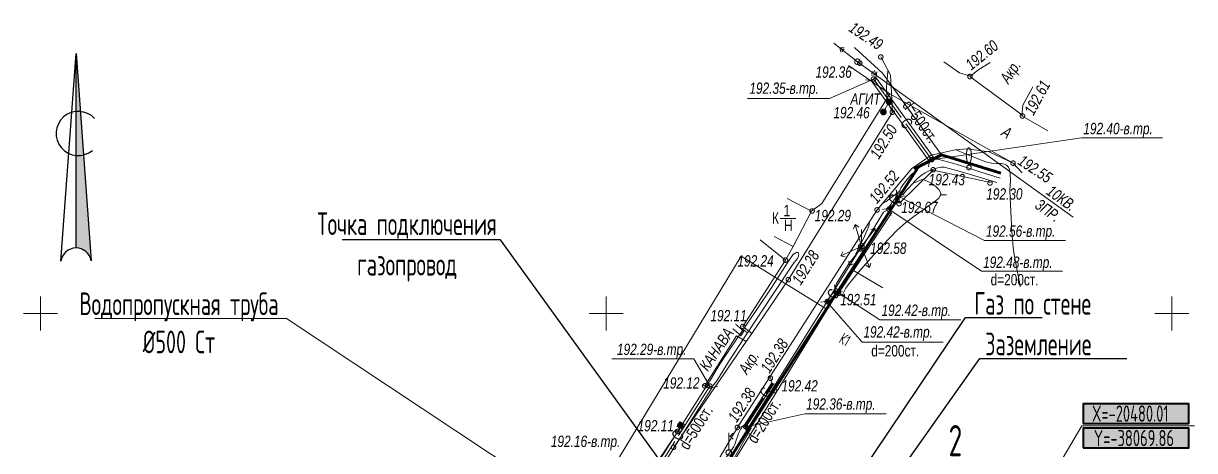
# Model space of a CAD drawing. Header units: millimetres. Extents: x -38151500 to -27467627, y -20617104 to -20349562.
# Drawn here: x -33966476 to -33862962, y -20462126 to -20424352 of the extents above; entities that cross this region are included whole.
import ezdxf
from ezdxf.xclip import XClip

# ---------------------------------------------------------------- set-up
doc = ezdxf.new("R2010")
doc.units = ezdxf.units.MM
doc.header["$MEASUREMENT"] = 0
doc.header["$XCLIPFRAME"] = 0
doc.layers.add('!!! ПОДОСНОВА', color=7, linetype='Continuous')
for name, color, linetype, lineweight in [('Новый_ГП_Сети_Г_ газопровод_Ном._пера__6', 6, 'Continuous', 60), ('Новый_ГП_Сети_координаты_Ном._пера__11', 255, 'Continuous', 40), ('Новый_ГП_Сети_координаты_Ном._пера__250', 7, 'Continuous', 20), ('Новый_ГП_Сети_координаты_Ном._пера__8', 7, 'Continuous', 40), ('Новый_ГП_Сети_текст_Ном._пера__250', 7, 'Continuous', 20), ('Новый_ГП_Сети_текст_Ном._пера__7', 7, 'Continuous', 25), ('Новый_ГП_Текст_Ном._пера__250', 7, 'Continuous', 20), ('Новый_ГТ-север_Ном._пера__7', 7, 'Continuous', 25), ('Чертеж_1_Новофедоровское_снт 28_07$0$tp_Дороги_Ном._пера__253', 252, 'Continuous', 18), ('Чертеж_1_Новофедоровское_снт 28_07$0$tp_Здания_Ном._пера__253', 252, 'Continuous', 18), ('Чертеж_1_Новофедоровское_снт 28_07$0$tp_канавы_Ном._пера__253', 252, 'Continuous', 18), ('Чертеж_1_Новофедоровское_снт 28_07$0$tp_ЛЭП вн_Ном._пера__253', 252, 'Continuous', 18), ('Чертеж_1_Новофедоровское_снт 28_07$0$tp_отметки_новые_Ном._пера__253', 252, 'Continuous', 18), ('Чертеж_1_Новофедоровское_снт 28_07$0$tp_сооружения_Ном._пера__253', 252, 'Continuous', 18), ('Чертеж_1_Новофедоровское_снт 28_07$0$tp_трубы под дорогой_Ном._пера__253', 252, 'Continuous', 18), ('Чертеж_1_Новофедоровское_снт 28_07$0$U_ТЕКСТ_БЕЛЫЙ_Ном._пера__253', 252, 'Continuous', 18), ('Чертеж_1_Новый_ГП_Топография_Ном._пера__253', 252, 'Continuous', 18), ('Чертеж_1_Новый_Новофедоровское_снт 28_07$0$SETKA_Ном._пера__253', 252, 'Continuous', 18), ('Чертеж_1_Новый_Новофедоровское_снт 28_07$0$SETKA_Ном._пера__7', 7, 'Continuous', 18), ('Чертеж_1_Новый_Новофедоровское_снт 28_07$0$tp_Дороги_Ном._пера__253', 252, 'Continuous', 18), ('Чертеж_1_Новый_Новофедоровское_снт 28_07$0$tp_Здания_Ном._пера__253', 252, 'Continuous', 18), ('Чертеж_1_Новый_Новофедоровское_снт 28_07$0$tp_канавы_Ном._пера__253', 252, 'Continuous', 18), ('Чертеж_1_Новый_Новофедоровское_снт 28_07$0$tp_ЛЭП вн_Ном._пера__253', 252, 'Continuous', 18), ('Чертеж_1_Новый_Новофедоровское_снт 28_07$0$tp_ЛЭП нн_Ном._пера__253', 252, 'Continuous', 18), ('Чертеж_1_Новый_Новофедоровское_снт 28_07$0$tp_ЛЭП нн_Ном._пера__7', 7, 'Continuous', 18), ('Чертеж_1_Новый_Новофедоровское_снт 28_07$0$tp_Ограждения ДЕР_Ном._пера__253', 252, 'Continuous', 18), ('Чертеж_1_Новый_Новофедоровское_снт 28_07$0$tp_Ограждения мет_Ном._пера__253', 252, 'Continuous', 18), ('Чертеж_1_Новый_Новофедоровское_снт 28_07$0$tp_Ограждения рабица_Ном._пера__253', 252, 'Continuous', 18), ('Чертеж_1_Новый_Новофедоровское_снт 28_07$0$tp_Ограждения_Ном._пера__253', 252, 'Continuous', 18), ('Чертеж_1_Новый_Новофедоровское_снт 28_07$0$tp_Ограждения_Ном._пера__7', 7, 'Continuous', 18), ('Чертеж_1_Новый_Новофедоровское_снт 28_07$0$tp_отметки_новые_Ном._пера__253', 252, 'Continuous', 18), ('Чертеж_1_Новый_Новофедоровское_снт 28_07$0$tp_отметки_новые_Ном._пера__7', 7, 'Continuous', 18), ('Чертеж_1_Новый_Новофедоровское_снт 28_07$0$tp_растительность_Ном._пера__7', 7, 'Continuous', 18), ('Чертеж_1_Новый_Новофедоровское_снт 28_07$0$tp_рельеф_Ном._пера__253', 252, 'Continuous', 18), ('Чертеж_1_Новый_Новофедоровское_снт 28_07$0$tp_сооружения_Ном._пера__253', 252, 'Continuous', 18), ('Чертеж_1_Новый_Новофедоровское_снт 28_07$0$tp_сооружения_Ном._пера__7', 7, 'Continuous', 18), ('Чертеж_1_Новый_Новофедоровское_снт 28_07$0$tp_трубы под дорогой_Ном._пера__253', 252, 'Continuous', 18), ('Чертеж_1_Новый_Новофедоровское_снт 28_07$0$U_Водосток_Ном._пера__253', 252, 'Continuous', 18), ('Чертеж_1_Новый_Новофедоровское_снт 28_07$0$U_Газопровод_Ном._пера__253', 252, 'Continuous', 18)]:
    doc.layers.add(name, color=color, linetype=linetype, lineweight=lineweight)
doc.styles.add('РЎР“Р•РќР•Р\xa0РР\xa0_РЎРўРР›Р¬_1', font='arial.ttf', dxfattribs={"width": 0.75})
doc.styles.add('РЎР“Р•РќР•Р\xa0РР\xa0_РЎРўРР›Р¬_3', font='arial.ttf', dxfattribs={"width": 0.749999})
doc.styles.add('РЎР“Р•РќР•Р\xa0РР\xa0_РЎРўРР›Р¬_6', font='', dxfattribs={"width": 0.8})
doc.styles.get('РЎР“Р•РќР•Р\xa0РР\xa0_РЎРўРР›Р¬_6').set_extended_font_data('GOST_type_A')

# ---------------------------------------------------------------- blocks, each defined once
blk = doc.blocks.new('Чертеж_4_1', base_point=(4185024, 0))
at = {"layer": 'Чертеж_1_Новый_Новофедоровское_снт 28_07$0$tp_ЛЭП вн_Ном._пера__253', "linetype": 'Continuous', "lineweight": 18}
blk.add_hatch(color=252, dxfattribs=at).paths.add_polyline_path([(-33892730, -20427742, 1), (-33892780, -20427742, 1)])
at = {"layer": 'Чертеж_1_Новый_ГП_Топография_Ном._пера__253', "color": 252, "lineweight": 18, "flags": 128}
blk.add_lwpolyline([(-33937176, -20517064), (-33937136, -20517000), (-33926649, -20499900), (-33900479, -20516708), (-33888918, -20500671), (-33879002, -20487867), (-33880756, -20480650), (-33882761, -20473503), (-33888254, -20475465), (-33891109, -20474628), (-33905380, -20465849), (-33895431, -20449640), (-33903040, -20444942), (-33944071, -20512686)], close=True, dxfattribs=at)
at = {"layer": 'Чертеж_1_Новый_Новофедоровское_снт 28_07$0$SETKA_Ном._пера__253', "color": 252, "lineweight": 18, "flags": 128}
for points in [[(-33914976, -20451500), (-33914976, -20448500)], [(-33916476, -20450000), (-33913476, -20450000)]]:
    blk.add_lwpolyline(points, dxfattribs=at)
at = {"layer": 'Чертеж_1_Новый_Новофедоровское_снт 28_07$0$SETKA_Ном._пера__7', "color": 7, "lineweight": 18, "flags": 128}
for points in [[(-33964976, -20451500), (-33964976, -20448500)], [(-33864976, -20451500), (-33864976, -20448500)], [(-33966476, -20450000), (-33963476, -20450000)], [(-33866476, -20450000), (-33863476, -20450000)]]:
    blk.add_lwpolyline(points, dxfattribs=at)
at = {"layer": 'Чертеж_1_Новый_Новофедоровское_снт 28_07$0$tp_Дороги_Ном._пера__253', "color": 252, "lineweight": 18, "flags": 128}
for points in [[(-33890695, -20427321), (-33889844, -20428916), (-33889751, -20430450), (-33889679, -20431568), (-33889676, -20432208), (-33898866, -20447009), (-33902105, -20451763), (-33902889, -20451152)], [(-33881040, -20427811), (-33882108, -20428474), (-33882774, -20429012), (-33883729, -20428732), (-33885129, -20427737)], [(-33878133, -20432497), (-33882816, -20429054)], [(-33875919, -20433852), (-33878231, -20432514), (-33878129, -20431568), (-33877245, -20429947)], [(-33879003, -20436711), (-33889904, -20430567)], [(-33905975, -20466094), (-33906109, -20465239), (-33905943, -20464466), (-33903333, -20460039), (-33891028, -20440842), (-33887966, -20437186), (-33886232, -20435998), (-33884116, -20435528), (-33883104, -20435446), (-33881113, -20435694), (-33879003, -20436711), (-33878203, -20437573)], [(-33903443, -20451967), (-33902610, -20452488), (-33908966, -20461790), (-33914648, -20471714), (-33915844, -20471463)], [(-33902105, -20451763), (-33902610, -20452488)]]:
    blk.add_lwpolyline(points, dxfattribs=at)
at = {"layer": 'Чертеж_1_Новый_Новофедоровское_снт 28_07$0$tp_Здания_Ном._пера__253', "color": 252, "lineweight": 18, "flags": 128}
for points in [[(-33898984, -20439829), (-33896818, -20440942), (-33898428, -20444076), (-33900128, -20443202)], [(-33899595, -20441615), (-33898198, -20441615)]]:
    blk.add_lwpolyline(points, dxfattribs=at)
at = {"layer": 'Чертеж_1_Новый_Новофедоровское_снт 28_07$0$tp_канавы_Ном._пера__253', "color": 252, "lineweight": 18, "flags": 128}
for points in [[(-33880158, -20438040), (-33881935, -20437469), (-33882908, -20437143), (-33883565, -20436934), (-33884226, -20436741), (-33885555, -20436383), (-33885712, -20436352), (-33885873, -20436342), (-33886034, -20436358), (-33886191, -20436403), (-33886411, -20436500), (-33886620, -20436611), (-33886819, -20436734), (-33887010, -20436868), (-33887375, -20437164), (-33887728, -20437488), (-33887998, -20437750), (-33888249, -20438015), (-33888488, -20438297), (-33888723, -20438611), (-33888826, -20438767), (-33888915, -20438923), (-33888981, -20439081), (-33889018, -20439238), (-33889015, -20439303), (-33888993, -20439370), (-33888957, -20439435), (-33888910, -20439491), (-33888880, -20439514), (-33888849, -20439525), (-33888786, -20439516), (-33888722, -20439473), (-33888658, -20439407), (-33888410, -20439090), (-33888165, -20438827), (-33887931, -20438558), (-33887693, -20438293), (-33887434, -20438040), (-33887276, -20437909), (-33887114, -20437790), (-33886946, -20437680), (-33886773, -20437579), (-33886411, -20437400), (-33886028, -20437245), (-33885763, -20437156), (-33885495, -20437091), (-33885361, -20437073), (-33885228, -20437068), (-33885096, -20437076), (-33884965, -20437101), (-33884015, -20437358), (-33883068, -20437635), (-33880453, -20438427)], [(-33903919, -20462879), (-33902710, -20460634), (-33902499, -20460211), (-33902491, -20460178), (-33902497, -20460146), (-33902536, -20460084), (-33902666, -20459969), (-33902727, -20459935), (-33902796, -20459927), (-33902862, -20459942), (-33902913, -20459980), (-33903066, -20460198), (-33903189, -20460432), (-33903269, -20460623), (-33903338, -20460818), (-33903465, -20461213), (-33903532, -20461407), (-33903608, -20461597), (-33903698, -20461779), (-33903806, -20461951), (-33904654, -20463139)]]:
    blk.add_lwpolyline(points, dxfattribs=at)
for points in [[(-33890470, -20441052), (-33889978, -20440788), (-33889902, -20441006), (-33890062, -20441341), (-33893346, -20446173), (-33894359, -20447987), (-33894661, -20448067), (-33894792, -20447858), (-33894599, -20447342), (-33893503, -20445565), (-33892214, -20443953)], [(-33898983, -20445565), (-33898458, -20444819), (-33898412, -20444767), (-33898351, -20444718), (-33898208, -20444639), (-33898135, -20444616), (-33898069, -20444607), (-33898015, -20444615), (-33897979, -20444644), (-33897960, -20444689), (-33897952, -20444745), (-33897964, -20444876), (-33898007, -20445014), (-33898071, -20445132), (-33898345, -20445502), (-33898614, -20445878), (-33901392, -20450066), (-33902774, -20452166), (-33904145, -20454273), (-33905103, -20455811), (-33905288, -20456083), (-33905499, -20456345), (-33905556, -20456397), (-33905625, -20456437), (-33905698, -20456458), (-33905767, -20456451), (-33905822, -20456426), (-33905878, -20456388), (-33905921, -20456342), (-33905941, -20456290), (-33905929, -20456181), (-33905885, -20456071), (-33905759, -20455859), (-33905161, -20454873), (-33904857, -20454385), (-33904541, -20453904), (-33903087, -20451771), (-33901658, -20449657), (-33900282, -20447582)]]:
    blk.add_lwpolyline(points, close=True, dxfattribs=at)
at = {"layer": 'Чертеж_1_Новый_Новофедоровское_снт 28_07$0$tp_ЛЭП вн_Ном._пера__253', "color": 252, "lineweight": 18}
blk.add_line((-33892755, -20427742), (-33892755, -20427742), dxfattribs=at)
at = {"layer": 'Чертеж_1_Новый_Новофедоровское_снт 28_07$0$tp_ЛЭП вн_Ном._пера__253', "color": 252, "lineweight": 18, "flags": 128}
for points in [[(-33894857, -20426086), (-33892755, -20427742), (-33873689, -20441496)], [(-33894326, -20426504), (-33894225, -20426891)], [(-33894326, -20426504), (-33893926, -20426512)], [(-33894129, -20426659), (-33894079, -20426852)], [(-33894129, -20426659), (-33893930, -20426663)], [(-33891335, -20428765), (-33891535, -20428770)], [(-33891133, -20428912), (-33891533, -20428921)], [(-33891335, -20428765), (-33891394, -20428574)], [(-33891133, -20428912), (-33891250, -20428529)]]:
    blk.add_lwpolyline(points, dxfattribs=at)
at = {"layer": 'Чертеж_1_Новый_Новофедоровское_снт 28_07$0$tp_ЛЭП вн_Ном._пера__253', "color": 252, "lineweight": 18}
blk.add_circle((-33892755, -20427742), 250, dxfattribs=at)
at = {"layer": 'Чертеж_1_Новый_Новофедоровское_снт 28_07$0$tp_ЛЭП нн_Ном._пера__253', "color": 252, "lineweight": 18, "flags": 128}
for points in [[(-33939176, -20518699), (-33938064, -20517036), (-33917451, -20484194), (-33892414, -20444066), (-33891205, -20442473)], [(-33894230, -20444904), (-33892414, -20444066), (-33892951, -20442139)], [(-33892951, -20442139), (-33893098, -20442511)], [(-33892951, -20442139), (-33892632, -20442382)], [(-33891205, -20442473), (-33891590, -20442581)], [(-33891205, -20442473), (-33891205, -20442873)], [(-33894230, -20444904), (-33894041, -20444551)], [(-33894230, -20444904), (-33893839, -20444989)], [(-33892414, -20444066), (-33891693, -20445932)], [(-33893473, -20445763), (-33893509, -20445364)], [(-33893473, -20445763), (-33893099, -20445620)], [(-33891693, -20445932), (-33892033, -20445721)], [(-33891693, -20445932), (-33891583, -20445547)]]:
    blk.add_lwpolyline(points, dxfattribs=at)
at = {"layer": 'Чертеж_1_Новый_Новофедоровское_снт 28_07$0$tp_ЛЭП нн_Ном._пера__7', "color": 7, "lineweight": 18}
blk.add_line((-33892414, -20443816), (-33892414, -20442566), dxfattribs=at)
for radius in [250, 50]:
    blk.add_circle((-33892414, -20444066), radius, dxfattribs=at)
at = {"layer": 'Чертеж_1_Новый_Новофедоровское_снт 28_07$0$tp_Ограждения ДЕР_Ном._пера__253', "color": 252, "lineweight": 18, "flags": 128}
for points in [[(-33896818, -20440942), (-33895899, -20440264), (-33889904, -20430567)], [(-33902889, -20451152), (-33899121, -20445277), (-33898428, -20444076)], [(-33906251, -20456402), (-33903443, -20451967)], [(-33911383, -20464494), (-33908649, -20460426)]]:
    blk.add_lwpolyline(points, dxfattribs=at)
at = {"layer": 'Чертеж_1_Новый_Новофедоровское_снт 28_07$0$tp_Ограждения мет_Ном._пера__253', "color": 252, "lineweight": 18, "flags": 128}
for points in [[(-33889904, -20430567), (-33893565, -20428087)], [(-33899121, -20445277), (-33901365, -20443500)], [(-33894422, -20448221), (-33893116, -20446195), (-33890517, -20447741)], [(-33900049, -20456785), (-33895110, -20449143)], [(-33902143, -20460137), (-33905381, -20465851)]]:
    blk.add_lwpolyline(points, dxfattribs=at)
at = {"layer": 'Чертеж_1_Новый_Новофедоровское_снт 28_07$0$tp_Ограждения рабица_Ном._пера__253', "color": 252, "lineweight": 18, "flags": 128}
for points in [[(-33889043, -20440248), (-33886070, -20437337), (-33881005, -20438430)], [(-33893116, -20446195), (-33889713, -20441085)]]:
    blk.add_lwpolyline(points, dxfattribs=at)
at = {"layer": 'Чертеж_1_Новый_Новофедоровское_снт 28_07$0$tp_Ограждения_Ном._пера__253', "color": 252, "lineweight": 18, "flags": 128}
for points in [[(-33906462, -20456269), (-33906039, -20456535)], [(-33908860, -20460293), (-33908437, -20460559)], [(-33908713, -20459971), (-33908290, -20460237)], [(-33908482, -20459551), (-33908059, -20459817)]]:
    blk.add_lwpolyline(points, dxfattribs=at)
at = {"layer": 'Чертеж_1_Новый_Новофедоровское_снт 28_07$0$tp_Ограждения_Ном._пера__7', "color": 7, "lineweight": 18}
for p, q in [((-33908652, -20459894), (-33908153, -20459894)), ((-33908651, -20459924), (-33908156, -20459924)), ((-33908650, -20459864), (-33908156, -20459864)), ((-33908646, -20459954), (-33908160, -20459954)), ((-33908645, -20459834), (-33908162, -20459834)), ((-33908636, -20459984), (-33908169, -20459984)), ((-33908634, -20459804), (-33908171, -20459804)), ((-33908622, -20460014), (-33908184, -20460014)), ((-33908620, -20459774), (-33908185, -20459774)), ((-33908604, -20460044), (-33908203, -20460044)), ((-33908601, -20459744), (-33908206, -20459744)), ((-33908578, -20460074), (-33908229, -20460074)), ((-33908574, -20459714), (-33908233, -20459714)), ((-33908541, -20460104), (-33908266, -20460104)), ((-33908535, -20459684), (-33908272, -20459684)), ((-33908477, -20460134), (-33908327, -20460134)), ((-33908464, -20459654), (-33908344, -20459654))]:
    blk.add_line(p, q, dxfattribs=at)
blk.add_circle((-33908403, -20459896), 250, dxfattribs=at)
at = {"layer": 'Чертеж_1_Новый_Новофедоровское_снт 28_07$0$tp_отметки_новые_Ном._пера__253', "color": 252, "lineweight": 18, "flags": 128}
for points in [[(-33902480, -20430993), (-33895238, -20430993), (-33891336, -20429270)], [(-33865789, -20434463), (-33872949, -20434463), (-33886216, -20436422)], [(-33874380, -20443536), (-33881540, -20443536), (-33889156, -20439623)], [(-33874643, -20446257), (-33881803, -20446257), (-33889978, -20440788)], [(-33883634, -20450564), (-33890794, -20450564), (-33894661, -20448017)], [(-33885194, -20452546), (-33892354, -20452546), (-33895437, -20449011)], [(-33914461, -20454011), (-33907219, -20454011), (-33905802, -20456416)], [(-33890236, -20458862), (-33897396, -20458862), (-33902723, -20460053)]]:
    blk.add_lwpolyline(points, dxfattribs=at)
at = {"layer": 'Чертеж_1_Новый_Новофедоровское_снт 28_07$0$tp_отметки_новые_Ном._пера__7', "color": 7, "lineweight": 18}
for centre in [(-33890696, -20427320), (-33892556, -20427870), (-33891336, -20429270), (-33882816, -20429050), (-33890466, -20432180), (-33889676, -20432210), (-33878176, -20432540), (-33886196, -20436400), (-33879006, -20436710), (-33886066, -20437290), (-33881046, -20438470), (-33889156, -20439620), (-33896766, -20440940), (-33891026, -20440840), (-33889976, -20440790), (-33889086, -20440290), (-33892516, -20444290), (-33899116, -20445280), (-33898866, -20447010), (-33894656, -20448020), (-33894426, -20448220), (-33895436, -20448960), (-33902886, -20451150), (-33906256, -20456400), (-33905806, -20456420), (-33900456, -20455720), (-33900096, -20456830), (-33908646, -20460430), (-33903376, -20460080), (-33902636, -20460000), (-33909006, -20461830)]:
    blk.add_circle(centre, 200, dxfattribs=at)
at = {"layer": 'Чертеж_1_Новый_Новофедоровское_снт 28_07$0$tp_растительность_Ном._пера__7', "color": 7, "lineweight": 18}
blk.add_line((-33882908, -20436709), (-33882908, -20436893), dxfattribs=at)
blk.add_circle((-33882908, -20437093), 200, dxfattribs=at)
blk.add_ellipse((-33882907, -20436026), major_axis=(0, 683), ratio=0.3235725, dxfattribs=at)
at = {"layer": 'Чертеж_1_Новый_Новофедоровское_снт 28_07$0$tp_рельеф_Ном._пера__253', "color": 252, "lineweight": 18, "flags": 128}
for points in [[(-33889676, -20432209), (-33890003, -20431517), (-33890160, -20430780), (-33890193, -20430030), (-33890146, -20429295), (-33890064, -20428605), (-33890055, -20428521)], [(-33878368, -20447635), (-33878383, -20447555), (-33878415, -20447383), (-33878471, -20447092), (-33878556, -20446657), (-33878672, -20446057), (-33878790, -20445422), (-33878898, -20444783), (-33878987, -20444169), (-33879061, -20443458), (-33879107, -20442780), (-33879138, -20442190), (-33879284, -20439145), (-33879238, -20438274), (-33879254, -20437661), (-33879310, -20437300), (-33879373, -20437126), (-33879414, -20437062), (-33879468, -20437000), (-33879583, -20436901), (-33879774, -20436807), (-33880061, -20436753), (-33880465, -20436743), (-33880915, -20436721), (-33881403, -20436607), (-33881875, -20436424), (-33882671, -20436103), (-33883700, -20435671), (-33884036, -20435522)], [(-33894364, -20447988), (-33894395, -20448064), (-33894451, -20448198), (-33894456, -20448269), (-33894414, -20448342), (-33894363, -20448371), (-33894266, -20448397), (-33894171, -20448400), (-33894093, -20448340), (-33893789, -20447756), (-33893588, -20447472), (-33893197, -20446984), (-33892660, -20446344), (-33892017, -20445601), (-33891312, -20444807), (-33890585, -20444013), (-33889880, -20443269), (-33889239, -20442627), (-33888525, -20441999), (-33887781, -20441428), (-33887058, -20440915), (-33886406, -20440460), (-33885877, -20440065), (-33885576, -20439791), (-33885440, -20439612), (-33885397, -20439504), (-33885392, -20439454), (-33885398, -20439385), (-33885441, -20439245), (-33885575, -20439034), (-33885846, -20438765), (-33886260, -20438471), (-33886587, -20438293), (-33886795, -20438205), (-33886904, -20438173), (-33886947, -20438165), (-33887011, -20438163), (-33887139, -20438189), (-33887504, -20438349), (-33887867, -20438484)], [(-33889000, -20439144), (-33889254, -20439351), (-33889795, -20439784), (-33890221, -20440100), (-33890553, -20440276)], [(-33885397, -20439504), (-33884897, -20439496)], [(-33891684, -20441865), (-33891752, -20442276), (-33891891, -20442635), (-33892127, -20443153), (-33892426, -20443775), (-33892754, -20444442), (-33892996, -20444931)]]:
    blk.add_lwpolyline(points, dxfattribs=at)
at = {"layer": 'Чертеж_1_Новый_Новофедоровское_снт 28_07$0$tp_сооружения_Ном._пера__253', "color": 252, "lineweight": 18, "flags": 128}
blk.add_lwpolyline([(-33889959, -20431289), (-33890463, -20432183)], dxfattribs=at)
at = {"layer": 'Чертеж_1_Новый_Новофедоровское_снт 28_07$0$tp_сооружения_Ном._пера__7', "color": 7, "lineweight": 18}
for p, q in [((-33890199, -20431350), (-33890199, -20431230)), ((-33890169, -20431422), (-33890169, -20431158)), ((-33890139, -20431460), (-33890139, -20431120)), ((-33890109, -20431488), (-33890109, -20431092)), ((-33890079, -20431506), (-33890079, -20431072)), ((-33890049, -20431520), (-33890049, -20431058)), ((-33890019, -20431532), (-33890019, -20431048)), ((-33889989, -20431536), (-33889989, -20431042)), ((-33889959, -20431538), (-33889959, -20431040)), ((-33889929, -20431538), (-33889929, -20431042)), ((-33889899, -20431532), (-33889899, -20431046)), ((-33889869, -20431522), (-33889869, -20431056)), ((-33889839, -20431508), (-33889839, -20431070)), ((-33889809, -20431490), (-33889809, -20431090)), ((-33889779, -20431464), (-33889779, -20431116)), ((-33889749, -20431428), (-33889749, -20431152)), ((-33889719, -20431364), (-33889719, -20431214)), ((-33890705, -20432244), (-33890705, -20432124)), ((-33890675, -20432315), (-33890675, -20432052)), ((-33890645, -20432354), (-33890645, -20432013)), ((-33890615, -20432381), (-33890615, -20431986)), ((-33890585, -20432400), (-33890585, -20431965)), ((-33890555, -20432414), (-33890555, -20431951)), ((-33890525, -20432425), (-33890525, -20431942)), ((-33890495, -20432430), (-33890495, -20431936)), ((-33890465, -20432432), (-33890465, -20431933)), ((-33890435, -20432431), (-33890435, -20431936)), ((-33890405, -20432426), (-33890405, -20431940)), ((-33890375, -20432416), (-33890375, -20431949)), ((-33890345, -20432402), (-33890345, -20431964)), ((-33890315, -20432384), (-33890315, -20431983)), ((-33890285, -20432358), (-33890285, -20432009)), ((-33890255, -20432321), (-33890255, -20432046)), ((-33890225, -20432257), (-33890225, -20432107)), ((-33904130, -20462044), (-33904130, -20460544)), ((-33904007, -20460853), (-33903742, -20461118)), ((-33904281, -20462096), (-33903978, -20462096))]:
    blk.add_line(p, q, dxfattribs=at)
at = {"layer": 'Чертеж_1_Новый_Новофедоровское_снт 28_07$0$tp_сооружения_Ном._пера__7', "color": 7, "lineweight": 18, "flags": 128}
blk.add_lwpolyline([(-33904130, -20460853), (-33904007, -20460853), (-33903742, -20460589)], dxfattribs=at)
at = {"layer": 'Чертеж_1_Новый_Новофедоровское_снт 28_07$0$tp_сооружения_Ном._пера__7', "color": 7, "lineweight": 18}
for centre in [(-33889957, -20431290), (-33890463, -20432183), (-33904130, -20462294)]:
    blk.add_circle(centre, 250, dxfattribs=at)
at = {"layer": 'Чертеж_1_Новый_Новофедоровское_снт 28_07$0$tp_трубы под дорогой_Ном._пера__253', "color": 252, "lineweight": 18, "flags": 128}
for points in [[(-33892035, -20429333), (-33891542, -20429413), (-33891136, -20429121), (-33891056, -20428627)], [(-33891542, -20429413), (-33886394, -20436549)], [(-33891136, -20429121), (-33885988, -20436257)], [(-33885494, -20436337), (-33885988, -20436257), (-33886394, -20436549), (-33886473, -20437043)], [(-33890060, -20440730), (-33889238, -20439565)], [(-33889896, -20440846), (-33889074, -20439681)], [(-33889323, -20439073), (-33889238, -20439565), (-33889074, -20439681), (-33888582, -20439595)], [(-33889811, -20441338), (-33889896, -20440846), (-33890060, -20440730), (-33890552, -20440816)], [(-33895516, -20448949), (-33894740, -20447955)], [(-33895358, -20449073), (-33894582, -20448079)], [(-33894801, -20447459), (-33894740, -20447955), (-33894582, -20448079), (-33894086, -20448017)], [(-33895297, -20449569), (-33895358, -20449073), (-33895516, -20448949), (-33896012, -20449011)], [(-33911965, -20465693), (-33906013, -20456282)], [(-33906122, -20455795), (-33906013, -20456283), (-33905590, -20456550), (-33905103, -20456441)], [(-33902824, -20459988), (-33900338, -20456148)], [(-33902656, -20460097), (-33900170, -20456256)], [(-33900442, -20455659), (-33900338, -20456148), (-33900170, -20456256), (-33899681, -20456152)], [(-33911543, -20465961), (-33905591, -20456550)], [(-33902552, -20460586), (-33902656, -20460097), (-33902824, -20459988), (-33903313, -20460093)]]:
    blk.add_lwpolyline(points, dxfattribs=at)
at = {"layer": 'Чертеж_1_Новый_Новофедоровское_снт 28_07$0$U_Водосток_Ном._пера__253', "color": 252, "lineweight": 18, "flags": 128}
for points in [[(-33891339, -20429267), (-33888887, -20432666)], [(-33888481, -20433228), (-33886191, -20436403)], [(-33889386, -20439949), (-33889156, -20439623)], [(-33889978, -20440788), (-33889743, -20440455)], [(-33894848, -20448256), (-33894661, -20448017)], [(-33895437, -20449011), (-33895236, -20448753)], [(-33908576, -20460802), (-33905802, -20456416)], [(-33900815, -20457069), (-33900254, -20456202)], [(-33902740, -20460043), (-33901084, -20457484)], [(-33911754, -20465827), (-33908907, -20461325)]]:
    blk.add_lwpolyline(points, dxfattribs=at)
at = {"layer": 'Чертеж_1_Новый_Новофедоровское_снт 28_07$0$U_Газопровод_Ном._пера__253', "color": 252, "lineweight": 18, "flags": 128}
for points in [[(-33885329, -20435962), (-33890542, -20428760), (-33893029, -20426495)], [(-33938494, -20516227), (-33916046, -20481445), (-33895495, -20449601), (-33887378, -20437023), (-33887659, -20437169), (-33885329, -20435962), (-33880098, -20437583)]]:
    blk.add_lwpolyline(points, dxfattribs=at)
at = {"layer": 'Чертеж_1_Новофедоровское_снт 28_07$0$tp_Дороги_Ном._пера__253', "color": 252, "lineweight": 18, "char_height": 1000, "attachment_point": 7, "style": 'РЎР“Р•РќР•Р\xa0РР\xa0_РЎРўРР›Р¬_1'}
for s, insert, rotation in [('\\A1;{\\pql;\\fArial|b0|i1|c204|p0;\\W0.750000;Акр.}', (-33879154, -20429926), 56.25629), ('\\A1;{\\pql;\\fArial|b0|i1|c204|p0;\\W0.750000;А}', (-33880126, -20434213), 326.41584), ('\\A1;{\\pql;\\fArial|b0|i1|c204|p0;\\W0.750000;Ц}', (-33902815, -20452222), 57.34071), ('\\A1;{\\pql;\\fArial|b0|i1|c204|p0;\\W0.750000;Акр.}', (-33902247, -20455621), 57.34071)]:
    blk.add_mtext(s, dxfattribs=dict(at, insert=insert, rotation=rotation))
at = {"layer": 'Чертеж_1_Новофедоровское_снт 28_07$0$tp_Здания_Ном._пера__253', "color": 252, "lineweight": 18, "char_height": 1000, "style": 'РЎР“Р•РќР•Р\xa0РР\xa0_РЎРўРР›Р¬_3'}
for s, insert, attachment_point in [('\\A1;{\\pql;\\fArial|b0|i0|c204|p0;\\W0.749999;1}', (-33899289, -20440904), 4), ('\\A1;{\\pql;\\fArial|b0|i0|c204|p0;\\W0.749999;К}', (-33900313, -20442057), 7), ('\\A1;{\\pql;\\fArial|b0|i0|c204|p0;\\W0.749999;Н}', (-33899248, -20442219), 4)]:
    blk.add_mtext(s, dxfattribs=dict(at, insert=insert, attachment_point=attachment_point))
at = {"layer": 'Чертеж_1_Новофедоровское_снт 28_07$0$tp_канавы_Ном._пера__253', "color": 252, "lineweight": 18, "insert": (-33905973, -20455178), "char_height": 1000, "attachment_point": 7, "rotation": 55.96313, "style": 'РЎР“Р•РќР•Р\xa0РР\xa0_РЎРўРР›Р¬_1'}
blk.add_mtext('\\A1;{\\pql;\\fArial|b0|i1|c204|p0;\\W0.750000;КАНАВА}', dxfattribs=at)
at = {"layer": 'Чертеж_1_Новофедоровское_снт 28_07$0$tp_ЛЭП вн_Ном._пера__253', "color": 252, "lineweight": 18, "char_height": 1000, "attachment_point": 7, "rotation": 324.19158, "style": 'РЎР“Р•РќР•Р\xa0РР\xa0_РЎРўРР›Р¬_1'}
for s, insert in [('\\A1;{\\pql;\\fArial|b0|i1|c204|p0;\\W0.750000;10КВ.}', (-33876151, -20439413)), ('\\A1;{\\pql;\\fArial|b0|i1|c204|p0;\\W0.750000;3ПР.}', (-33877164, -20440630))]:
    blk.add_mtext(s, dxfattribs=dict(at, insert=insert))
at = {"layer": 'Чертеж_1_Новофедоровское_снт 28_07$0$tp_отметки_новые_Ном._пера__253', "color": 252, "lineweight": 18, "char_height": 1000, "attachment_point": 7, "style": 'РЎР“Р•РќР•Р\xa0РР\xa0_РЎРўРР›Р¬_1'}
for s, insert, rotation in [('\\A1;{\\pql;\\fArial|b0|i1|c204|p0;\\W0.750000;192.49}', (-33893613, -20424999), 326.41584), ('\\A1;{\\pql;\\fArial|b0|i1|c204|p0;\\W0.750000;192.60}', (-33882690, -20428555), 38.95426), ('\\A1;{\\pql;\\fArial|b0|i1|c204|p0;\\W0.750000;192.61}', (-33877190, -20432566), 61.38954), ('\\A1;{\\pql;\\fArial|b0|i1|c204|p0;\\W0.750000;192.50}', (-33890860, -20436436), 58.16369), ('\\A1;{\\pql;\\fArial|b0|i1|c204|p0;\\W0.750000;192.55}', (-33878672, -20436763), 326.41584), ('\\A1;{\\pql;\\fArial|b0|i1|c204|p0;\\W0.750000;192.52}', (-33891032, -20440372), 50.04801), ('\\A1;{\\pql;\\fArial|b0|i1|c204|p0;\\W0.750000;192.28}', (-33897756, -20447567), 58.16369), ('\\A1;{\\pql;\\fArial|b0|i1|c204|p0;\\W0.750000;192.38}', (-33900533, -20455363), 57.34071), ('\\A1;{\\pql;\\fArial|b0|i1|c204|p0;\\W0.750000;192.38}', (-33903418, -20459714), 57.34071)]:
    blk.add_mtext(s, dxfattribs=dict(at, insert=insert, rotation=rotation))
for s, insert in [('\\A1;{\\pql;\\fArial|b0|i1|c204|p0;\\W0.750000;192.36}', (-33896466, -20429169)), ('\\A1;{\\pql;\\fArial|b0|i1|c204|p0;\\W0.750000;192.35-в.тр.}', (-33902310, -20430880)), ('\\A1;{\\pql;\\fArial|b0|i1|c204|p0;\\W0.750000;192.46}', (-33894881, -20432757)), ('\\A1;{\\pql;\\fArial|b0|i1|c204|p0;\\W0.750000;192.40-в.тр.}', (-33872794, -20434451)), ('\\A1;{\\pql;\\fArial|b0|i1|c204|p0;\\W0.750000;192.43}', (-33886464, -20438677)), ('\\A1;{\\pql;\\fArial|b0|i1|c204|p0;\\W0.750000;192.30}', (-33881373, -20439948)), ('\\A1;{\\pql;\\fArial|b0|i1|c204|p0;\\W0.750000;192.29}', (-33896539, -20441861)), ('\\A1;{\\pql;\\fArial|b0|i1|c204|p0;\\W0.750000;192.67}', (-33888884, -20441134)), ('\\A1;{\\pql;\\fArial|b0|i1|c204|p0;\\W0.750000;192.56-в.тр.}', (-33881402, -20443519)), ('\\A1;{\\pql;\\fArial|b0|i1|c204|p0;\\W0.750000;192.58}', (-33891634, -20444745)), ('\\A1;{\\pql;\\fArial|b0|i1|c204|p0;\\W0.750000;192.24}', (-33903367, -20445864)), ('\\A1;{\\pql;\\fArial|b0|i1|c204|p0;\\W0.750000;192.48-в.тр.}', (-33881650, -20446275)), ('\\A1;{\\pql;\\fArial|b0|i1|c204|p0;\\W0.750000;192.51}', (-33894283, -20449289)), ('\\A1;{\\pql;\\fArial|b0|i1|c204|p0;\\W0.750000;192.11}', (-33905752, -20450710)), ('\\A1;{\\pql;\\fArial|b0|i1|c204|p0;\\W0.750000;192.42-в.тр.}', (-33890629, -20450521)), ('\\A1;{\\pql;\\fArial|b0|i1|c204|p0;\\W0.750000;192.42-в.тр.}', (-33892227, -20452435)), ('\\A1;{\\pql;\\fArial|b0|i1|c204|p0;\\W0.750000;192.29-в.тр.}', (-33914014, -20453976)), ('\\A1;{\\pql;\\fArial|b0|i1|c204|p0;\\W0.750000;192.12}', (-33909922, -20456663)), ('\\A1;{\\pql;\\fArial|b0|i1|c204|p0;\\W0.750000;192.42}', (-33899473, -20456912)), ('\\A1;{\\pql;\\fArial|b0|i1|c204|p0;\\W0.750000;192.36-в.тр.}', (-33897293, -20458807)), ('\\A1;{\\pql;\\fArial|b0|i1|c204|p0;\\W0.750000;192.11}', (-33912186, -20460440)), ('\\A1;{\\pql;\\fArial|b0|i1|c204|p0;\\W0.750000;192.16-в.тр.}', (-33919857, -20462110))]:
    blk.add_mtext(s, dxfattribs=dict(at, insert=insert))
at = {"layer": 'Чертеж_1_Новофедоровское_снт 28_07$0$tp_сооружения_Ном._пера__253', "color": 252, "lineweight": 18, "insert": (-33893375, -20431539), "char_height": 1000, "attachment_point": 7, "style": 'РЎР“Р•РќР•Р\xa0РР\xa0_РЎРўРР›Р¬_1'}
blk.add_mtext('\\A1;{\\pql;\\fArial|b0|i1|c204|p0;\\W0.750000;АГИТ}', dxfattribs=at)
at = {"layer": 'Чертеж_1_Новофедоровское_снт 28_07$0$tp_трубы под дорогой_Ном._пера__253', "color": 252, "lineweight": 18, "char_height": 1000, "attachment_point": 7, "style": 'РЎР“Р•РќР•Р\xa0РР\xa0_РЎРўРР›Р¬_3'}
for s, insert, rotation in [('\\A1;{\\pql;\\fArial|b0|i0|c204|p0;\\W0.749999;d=500ст.}', (-33888854, -20431605), 305.80715), ('\\A1;{\\pql;\\fArial|b0|i0|c204|p0;\\W0.749999;d=500ст.}', (-33907734, -20462142), 57.68864), ('\\A1;{\\pql;\\fArial|b0|i0|c204|p0;\\W0.749999;d=200ст.}', (-33901720, -20461584), 57.68864)]:
    blk.add_mtext(s, dxfattribs=dict(at, insert=insert, rotation=rotation))
for insert in [(-33880987, -20447528), (-33891539, -20453817)]:
    blk.add_mtext('\\A1;{\\pql;\\fArial|b0|i0|c204|p0;\\W0.749999;d=200ст.}', dxfattribs=dict(at, insert=insert))
at = {"layer": 'Чертеж_1_Новофедоровское_снт 28_07$0$U_ТЕКСТ_БЕЛЫЙ_Ном._пера__253', "color": 252, "lineweight": 18, "char_height": 1000, "attachment_point": 7, "style": 'РЎР“Р•РќР•Р\xa0РР\xa0_РЎРўРР›Р¬_3'}
for insert, rotation in [((-33889052, -20433171), 305.80715), ((-33889279, -20440503), 57.68864), ((-33894683, -20448873), 57.68864), ((-33900641, -20457583), 57.68864), ((-33908420, -20461371), 57.68864)]:
    blk.add_mtext('\\A1;{\\pql;\\fArial|b0|i0|c204|p0;\\W0.749999;С}', dxfattribs=dict(at, insert=insert, rotation=rotation))

msp = doc.modelspace()

# ---------------------------------------------------------------- hatches: boundary and pattern name
at = {"layer": 'Новый_ГП_Сети_координаты_Ном._пера__11', "linetype": 'Continuous', "lineweight": 40}
for points in [[(-33872811.81, -20459724.27), (-33863457.06, -20459724.27), (-33863457.06, -20457992.8), (-33872811.81, -20457992.8)], [(-33863457.06, -20460152.8), (-33872811.81, -20460152.8), (-33872811.81, -20461884.27), (-33863457.06, -20461884.27)]]:
    msp.add_hatch(color=255, dxfattribs=at).paths.add_polyline_path(points)
at = {"layer": 'Новый_ГТ-север_Ном._пера__7', "linetype": 'Continuous', "lineweight": 25}
msp.add_hatch(color=7, dxfattribs=at).paths.add_polyline_path([(-33961824.92, -20427008.86), (-33961824.92, -20444209.74, -0.368497133), (-33960496.65, -20445341.98)])

# ---------------------------------------------------------------- linework, layer by layer
at = {"layer": 'Новый_ГП_Сети_Г_ газопровод_Ном._пера__6', "color": 6, "lineweight": 60, "flags": 128}
msp.add_lwpolyline([(-33938493.66, -20516227.3), (-33916046, -20481444.68), (-33895495.03, -20449600.98), (-33887377.62, -20437023.06), (-33887659.31, -20437168.91), (-33885329.23, -20435962.43), (-33880098.07, -20437583.35)], dxfattribs=at)
at = {"layer": 'Новый_ГП_Сети_координаты_Ном._пера__11', "color": 255, "lineweight": 40}
for points in [[(-33872811.81, -20459724.27), (-33863457.06, -20459724.27), (-33863457.06, -20457992.8), (-33872811.81, -20457992.8)], [(-33872811.81, -20461884.27), (-33863457.06, -20461884.27), (-33863457.06, -20460152.8), (-33872811.81, -20460152.8)]]:
    msp.add_lwpolyline(points, close=True, dxfattribs=at)
at = {"layer": 'Новый_ГП_Сети_координаты_Ном._пера__250', "color": 7, "lineweight": 20}
for p, q in [((-33872919.97, -20459938.54), (-33884834.85, -20480007.4)), ((-33862961.95, -20459938.54), (-33872919.97, -20459938.54))]:
    msp.add_line(p, q, dxfattribs=at)
at = {"layer": 'Новый_ГП_Сети_текст_Ном._пера__7', "color": 7, "lineweight": 25}
for p, q in [((-33924598.34, -20443478.86), (-33938307.14, -20443478.86)), ((-33924298.34, -20443478.86), (-33924598.34, -20443478.86)), ((-33906990.36, -20467428.36), (-33924298.34, -20443478.86)), ((-33899542.05, -20474683.57), (-33883220.07, -20450356.22)), ((-33883220.07, -20450356.22), (-33882920.07, -20450356.22)), ((-33882920.07, -20450356.22), (-33876433.67, -20450356.22)), ((-33897105.56, -20475413.67), (-33881936.61, -20453976.09)), ((-33881936.61, -20453976.09), (-33881636.61, -20453976.09)), ((-33881636.61, -20453976.09), (-33868953.41, -20453976.09))]:
    msp.add_line(p, q, dxfattribs=at)
at = {"layer": 'Новый_ГП_Текст_Ном._пера__250', "color": 7, "lineweight": 20}
for p, q in [((-33943210.88, -20450453.92), (-33960172.48, -20450453.92)), ((-33909764.42, -20472632.9), (-33943210.88, -20450453.92))]:
    msp.add_line(p, q, dxfattribs=at)
at = {"layer": 'Новый_ГТ-север_Ном._пера__7', "color": 7, "lineweight": 25}
for points in [[(-33963158.92, -20445381.56), (-33961824.92, -20427008.86), (-33960496.65, -20445341.98, 0.865454126)], [(-33961824.92, -20444209.74), (-33961824.92, -20427008.86), (-33960496.65, -20445341.98, 0.368497133)]]:
    msp.add_lwpolyline(points, format="xyb", close=True, dxfattribs=at)
msp.add_lwpolyline([(-33961824.92, -20444209.59), (-33961824.92, -20427008.86)], dxfattribs=at)
msp.add_arc((-33961630.96, -20434085.45), 1955.83, 42.1815318, 309.6293102, dxfattribs=at)

# ---------------------------------------------------------------- block references
at = {"layer": '!!! ПОДОСНОВА', "color": 252, "lineweight": 40}
ref = msp.add_blockref('Чертеж_4_1', (4185024.09, 0), dxfattribs=at)
XClip(ref).set_block_clipping_path([(-33971749.8431524113, -20418838.4532491304), (-33971749.8431524113, -20510095.8116091713), (-33949169.2735030428, -20510095.8116091713), (-33943776.1358186975, -20521215.6831232607), (-33858410.272188969, -20521215.6831232607), (-33858410.272188969, -20418721.7424019799)])

# ---------------------------------------------------------------- texts
at = {"layer": 'Новый_ГП_Сети_координаты_Ном._пера__8', "color": 7, "lineweight": 40, "char_height": 1440, "attachment_point": 4, "style": 'РЎР“Р•РќР•Р\xa0РР\xa0_РЎРўРР›Р¬_6'}
for s, insert in [('\\A1;{\\pql;\\fGOST_type_A|b0|i0|c0|p0;\\W0.800000;X=-20480.01}', (-33872031.33, -20458856.04)), ('\\A1;{\\pql;\\fGOST_type_A|b0|i0|c0|p0;\\W0.800000;Y=-38069.86}', (-33871869.07, -20461016.55))]:
    msp.add_mtext(s, dxfattribs=dict(at, insert=insert))
at = {"layer": 'Новый_ГП_Сети_текст_Ном._пера__250', "color": 7, "lineweight": 20, "insert": (-33932569.76, -20441067.17), "char_height": 2000, "width": 17656.106, "attachment_point": 2, "line_spacing_factor": 1.073312, "style": 'РЎР“Р•РќР•Р\xa0РР\xa0_РЎРўРР›Р¬_6'}
msp.add_mtext('\\A1;{\\pqc;\\fGOST_type_A|b0|i0|c0|p0;\\W0.800000;Точка \\fGOST_type_A|b0|i0|c0|p0;\\W0.800000;подключения \\fGOST_type_A|b0|i0|c0|p0;\\W0.800000;газопровод}', dxfattribs=at)
at = {"layer": 'Новый_ГП_Сети_текст_Ном._пера__250', "color": 7, "lineweight": 20, "char_height": 2000, "attachment_point": 2, "style": 'РЎР“Р•РќР•Р\xa0РР\xa0_РЎРўРР›Р¬_6'}
for s, insert in [('\\A1;{\\pqc;\\fGOST_type_A|b0|i0|c0|p0;\\W0.800000;Газ по \\fGOST_type_A|b0|i0|c0|p0;\\W0.800000;стене}', (-33877267.83, -20448106.97)), ('\\A1;{\\pqc;\\fGOST_type_A|b0|i0|c0|p0;\\W0.800000;Заземление}', (-33876773.57, -20451698.41))]:
    msp.add_mtext(s, dxfattribs=dict(at, insert=insert))
at = {"layer": 'Новый_ГП_Сети_текст_Ном._пера__7', "color": 7, "lineweight": 25, "insert": (-33893960.34, -20451667.39), "char_height": 1000, "attachment_point": 1, "rotation": 329.4579231, "style": 'РЎР“Р•РќР•Р\xa0РР\xa0_РЎРўРР›Р¬_6'}
msp.add_mtext('\\A1;{\\pql;\\fGOST_type_A|b0|i0|c0|p0;\\W0.800000;К1}', dxfattribs=at)
at = {"layer": 'Новый_ГП_Текст_Ном._пера__250', "color": 7, "lineweight": 20, "insert": (-33952725.16, -20453517.43), "char_height": 2000, "attachment_point": 8, "line_spacing_factor": 1.011597, "style": 'РЎР“Р•РќР•Р\xa0РР\xa0_РЎРўРР›Р¬_6'}
msp.add_mtext('\\A1;{\\pqc;\\fGOST_type_A|b0|i0|c0|p0;\\W0.800000;Водопропускная \\fGOST_type_A|b0|i0|c0|p0;\\W0.800000;труба\\P\\pqc;\\fGOST_type_A|b0|i0|c0|p0;\\W0.800000;Ø500 Ст}', dxfattribs=at)
at = {"layer": 'Новый_ГП_Текст_Ном._пера__250', "color": 7, "lineweight": 20, "insert": (-33884101.33, -20459869.52), "char_height": 2750, "attachment_point": 2, "style": 'РЎР“Р•РќР•Р\xa0РР\xa0_РЎРўРР›Р¬_6'}
msp.add_mtext('\\A1;{\\pqc;\\fGOST_type_A|b0|i0|c0|p0;\\W0.800000;2}', dxfattribs=at)

doc.saveas('drawing.dxf')
